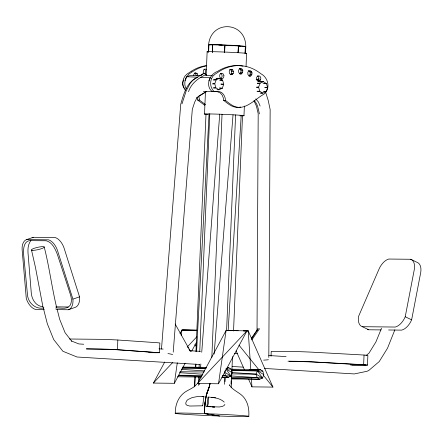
<?xml version="1.0" encoding="UTF-8"?>
<svg xmlns="http://www.w3.org/2000/svg" width="443" height="443" viewBox="0 0 443 443"><rect width="100%" height="100%" fill="white"/><g stroke="black" fill="none" stroke-linecap="round" stroke-linejoin="round"><path stroke-width="0.66" d="M257.029 330.533L258.191 113.569L256.408 106.021L253.989 100.882M268.812 357.462L270.141 109.521L268.22 100.467L265.75 92.587M208.758 51.875C204.334 17.127 252.056 18.999 245.106 53.282M193.746 75.62L193.785 74.396L194.46 73.499L195.867 72.973L197.218 73.671L197.921 75.266L196.127 75.249L195.424 73.649L194.521 73.189M231.024 384.159L231.135 380.698M117.838 340.008L156.241 342.644A15.405 0.377 2.4 0 1 159.851 343.07L159.447 352.733L117.434 349.671L117.838 340.008A15.35 0.377 2.4 0 0 100.567 339.332L69.457 339.006M204.522 114.117L205.436 92.227M206.183 74.441L207.13 51.864M194.477 386.916L194.914 376.556M195.297 367.574L195.441 364.124M195.967 351.687L206.001 114.039M208.625 51.864L208.919 44.953L209.578 44.66L232.066 45.291L245.394 46.377L244.973 53.271M198.331 385.36L198.68 377.071M199.084 367.402L199.2 364.639M199.754 351.509L209.777 113.868M212.369 52.379L212.69 44.782L218.194 44.754L245.394 46.377L244.137 46.432M211.832 357.385L222.037 114.211M224.618 52.723L224.933 45.125L224.363 52.717M224.352 384.297L224.64 377.392M226.6 330.412L235.598 114.87M238.196 52.695L238.484 45.784L237.935 52.684M231.185 387.653L231.789 373.144M231.85 371.766L232.481 356.565M233.544 331.004L242.515 115.462M243.977 115.651L244.375 106.071M246.042 66.4L246.585 53.404M271.027 356.266L271.232 351.437A15.405 0.377 2.4 0 1 272.794 351.365L297.231 351.62A15.411 0.377 2.4 0 1 314.059 352.279L364.046 355.037A15.35 0.377 2.4 0 1 367.873 355.469L367.469 365.132M351.919 365.065L365.746 365.209A15.35 0.377 2.4 0 0 363.642 364.7L364.046 355.037M204.577 408.258L204.35 412.954M204.871 404.991A14.564 3.029 -87.9 0 0 204.766 406.286L204.389 413.629L197.523 413.402A36.957 0.903 2.4 0 0 175.605 413.457A36.957 0.903 2.4 0 0 208.891 415.606L219.739 416.049L204.317 413.618L204.86 404.343M204.422 412.965L204.456 412.295M194.776 386.213L195.285 376.539M195.756 367.552L195.939 364.096M196.587 351.659L209.063 113.901M212.291 52.385L212.69 44.782L208.919 44.953M204.644 408.269L205.159 401.79M204.683 407.604L205.43 399.902A30.041 6.246 -87.9 0 1 205.923 396.989L206.504 394.613M225.066 381.589L225.315 377.447M228.162 330.544L241.208 115.346M199.278 384.696L199.383 383.317M199.643 379.867L199.854 377.104M200.579 367.441L200.845 363.991M201.731 352.257L219.722 114.144M161.49 349.018L180.733 104.249C183.646 94.198 186.653 82.132 197.201 77.503M173.213 352.179L192.306 109.355L194.71 102.067L196.731 98.213L199.627 95.483L206.333 91.529M214.141 354.035L233.035 114.748M224.883 404.453L223.981 405.633L222.048 406.513L219.302 406.979L206.925 406.585L208.144 397.022L215.575 397.808M175.278 413.219C175.123 405.157 178.208 396.795 185.036 392.105C188.912 389.414 193.973 388.024 196.803 384.037M202.678 405.727L203.924 396.657L203.47 396.457L197.761 396.513L192.268 397.526L187.921 399.569L186.708 400.782L185.883 402.582L185.8 404.016L186.248 404.708L187.212 405.395L189.776 406.037L202.744 405.799M204.932 404.354L205.43 399.902M206.516 65.891A54.173 42.672 -89.4 0 0 193.292 71.173L188.862 74.07L185.512 78.389C184.742 81.828 184.188 85.66 186.187 88.805M238.245 65.63A54.168 42.672 -89.4 0 0 217.502 71.428C209.545 74.147 205.009 85.726 212.197 91.596L219.667 91.673A9.613 7.57 -89.4 0 1 225.205 98.202L225.409 100.334C229.208 103.252 232.99 106.829 237.996 107.311M232.165 74.64L230.692 74.762L229.336 73.128L229.247 70.985L230.017 69.8L231.423 69.274L232.774 69.966L233.478 71.561L233.234 73.416L232.165 74.64L230.371 74.623L231.44 73.394L231.683 71.544L230.98 69.944L229.629 69.252M239.574 68.488L240.77 68.499L242.127 69.197L242.83 70.791L242.587 72.641L241.518 73.87L239.724 73.848L240.793 72.624L241.031 70.775L240.333 69.174L239.43 68.715M250.716 75.986L249.243 76.107L247.886 74.474L247.798 72.331L248.567 71.14L249.974 70.614L251.325 71.312L252.028 72.907L251.785 74.762L250.716 75.986L248.922 75.969L249.99 74.74L250.234 72.89L249.531 71.29L248.18 70.598M260.595 79.912L260.833 78.062L260.135 76.462L258.778 75.77L257.377 76.296L256.608 77.481L256.696 79.624L258.047 81.257L259.526 81.135L260.595 79.912L258.54 80.432L257.726 81.119L259.526 81.135M204.998 403.717L206.228 395.494L209.423 386.324M209.855 384.026L209.96 383.267L209.677 384.978L209.799 384.358M212.108 414.465L212.07 414.814L219.673 416.038L226.534 416.27A36.957 0.903 2.4 0 0 248.451 416.215A36.957 0.903 2.4 0 0 215.171 414.061L204.317 413.618M164.752 361.986L153.389 383.073L174.376 383.3L177.289 362.817M181.17 335.506L181.951 330.046L196.842 330.201M237.149 330.694L226.085 330.517L197.528 383.544L218.515 383.765L226.085 330.517L248.213 330.877L272.938 387.088L251.951 386.866L248.617 379.286M205.408 400.533L205.502 399.913M205.995 397L206.399 395.051M362.308 326.696L395.272 327.045A13.805 7.98 -64.3 0 0 405.229 316.756L414.316 269.444A13.86 8.013 -64.3 0 0 410.722 259.277L388.738 259.044A13.86 8.013 -64.3 0 0 379.036 269.067L358.62 316.263A13.805 7.98 -64.3 0 0 362.308 326.696L368.709 329.78L381.069 329.913M388.622 329.991L401.674 330.129A13.805 7.98 -64.3 0 0 411.63 319.84L420.717 272.528A13.86 8.013 -64.3 0 0 417.118 262.361L410.722 259.277M206.432 394.602L206.942 393.046M209.417 386.063L210.032 383.278L209.927 384.037A9.785 2.032 -87.9 0 1 209.805 384.69M209.556 385.814L209.279 386.562M206.543 394.187L209.279 386.817L206.294 395.505M258.54 80.432L258.945 78.987L258.662 76.899L257.483 75.853M203.974 396.817L202.074 396.513L203.924 396.657M181.979 103.872L186.187 90.881L190.102 83.467L192.655 80.454L195.402 78.35L204.134 73.195L206.133 74.463L206.72 75.598M209.207 386.805L206.981 392.681M394.868 329.813L387.514 348.198L379.258 361.543L368.77 370.475L367.003 371.289L354.306 373.931L264.632 368.454M183.624 80.011L182.35 83.411L183.496 87.537L184.537 88.157M227.253 367.574L228.627 367.59L231.274 369.18L232.254 372.69L230.986 376.057L228.217 377.32L225.57 375.73L224.59 372.22L225.437 369.971M231.672 378.272L259.764 379.247L257.117 377.652L256.137 374.147L257.405 370.774L260.174 369.517L262.821 371.107L263.801 374.612L262.533 377.984L259.764 379.247L231.634 378.948M206.925 406.585L207.468 406.491M381.534 328.235L375.891 341.99L369.047 353.065L365.979 355.674M208.891 80.886L210.32 77.758L200.673 77.337M188.519 91.707C191.188 83.306 198.458 78.023 206.133 74.463M185.085 80.632L186.896 76.733L189.122 75.836L191.653 75.354L201.288 75.46M180.002 333.662L181.951 330.046L195.086 330.262M174.376 383.3L185.085 363.41M191.575 351.36L196.443 342.323M218.515 383.765L247.072 330.738L243.65 330.722M211.521 78.666L212.878 76.24L214.866 74.346L219.291 71.445A54.173 42.672 -89.4 0 1 243.451 65.974A53.243 41.941 -89.4 0 1 260.883 73.754C268.292 77.459 270.784 88.7 264 94.137C255.196 98.955 247.338 108.967 236.202 107.289C231.196 106.807 227.409 103.23 223.615 100.317L223.41 98.185L222.214 95.212L220.293 92.947L217.38 91.701L203.354 91.502M251.535 339.05L258.18 328.734M251.414 338.236L258.025 328.656M251.79 339.942L259.57 328.673M30.91 240.51C28.175 243.849 27.782 248.429 27.987 252.576L31.287 293.056C31.752 299.291 35.949 306.246 42.744 306.656M204.721 73.937L205.436 73.117L205.679 71.268L204.976 69.673L204.073 69.208M153.389 383.073L172.737 362.457M187.361 346.863L196.803 336.807M197.528 383.544L247.072 330.738M196.349 97.92L206.305 91.762M204.134 73.195L200.103 75.792M191.492 71.146L187.062 74.053L185.08 75.941L183.718 78.372A10.267 8.085 -89.4 0 0 183.446 86.845L184.648 89.397L185.767 90.643M220.525 78.417L221.605 77.879L222.159 76.163L221.755 74.38L220.57 73.333M216.943 89.73L219.014 89.752L222.27 88.268L223.759 84.303L222.607 80.177L219.49 78.306L216.732 78.278M226.412 368.598L228.627 367.59L227.253 367.612M256.575 79.95L258.945 78.987L256.165 79.458M240.77 68.499L239.37 69.025L238.6 70.215L238.688 72.359L240.045 73.987L241.518 73.87M44.311 309.491L35.379 309.397A13.811 8.19 70.9 0 1 26.303 298.632L22.15 249.941A13.86 8.218 70.9 0 1 26.602 239.597L33.231 237.304L55.209 237.537A13.86 8.218 70.9 0 1 64.058 248.025L79.541 296.838A13.811 8.184 70.9 0 1 74.972 307.459L68.344 309.746L55.984 309.613M68.344 309.746A13.811 8.184 70.9 0 0 72.918 299.13L79.541 296.838M239.021 107.328L240.71 107.023M212.706 83.998L214.744 83.755L216.234 79.79L219.49 78.306L216.062 78.417M256.575 87.387L258.612 87.144L260.102 83.179L263.358 81.695L266.476 83.566L267.622 87.692L266.138 91.657L262.876 93.135L260.124 93.108M213.526 80.078L216.234 79.79L213.476 79.762M257.389 83.467L260.102 83.179L257.344 83.146M213.853 87.985L215.896 87.88L219.014 89.752M257.721 91.374L259.764 91.269L262.876 93.135L260.844 93.008M259.93 81.805L263.358 81.695L260.6 81.667M159.447 352.733L148.865 352.683M249.176 369.683L260.174 369.517L232.043 369.218M181.951 330.046L196.775 330.24M226.085 330.517L238.173 330.7M86.479 348.946L113.552 349.527L157.176 352.639L155.1 352.733M289.379 361.278L311.866 361.925L365.802 365.038L350.463 364.988M230.244 45.701L233.677 45.734M240.333 69.174L242.127 69.197M230.98 69.944L232.774 69.966M241.031 70.775L242.83 70.791M249.531 71.29L251.325 71.312M231.683 71.544L233.478 71.561M240.793 72.624L242.587 72.641M250.234 72.89L252.028 72.907M194.671 72.962L195.867 72.973M231.44 73.394L233.234 73.416M195.424 73.649L197.218 73.671M249.99 74.74L251.785 74.762M205.414 75.504L212.297 75.576M219.85 80.15L222.607 80.177L219.878 80.006M264.405 83.544L266.476 83.566L263.059 83.35M212.679 83.733L214.744 83.755L215.896 87.88L213.138 87.852M221.002 84.275L223.759 84.303L221.018 83.937M256.547 87.121L258.612 87.144L259.764 91.269L257.006 91.236M264.87 87.664L267.622 87.692L264.886 87.326M219.512 88.24L222.27 88.268L219.578 87.897M263.38 91.629L266.138 91.657L264.122 91.374M197.401 97.909L197.606 100.04L199.4 100.057L205.541 104.642M223.615 100.317L225.409 100.334M26.602 239.597L48.586 239.829A13.86 8.218 70.9 0 1 57.429 250.312L72.918 299.13M183.092 330.185L189.859 330.256M227.226 330.655L231.285 330.7M243.473 330.827L248.213 330.877L250.81 369.794M86.335 348.851L100.162 348.995A15.35 0.377 2.4 0 1 117.434 349.671M288 361.195L296.827 361.289A15.411 0.377 2.4 0 1 313.655 361.942L363.642 364.7M182.654 367.103L206.671 367.358M181.946 368.382L205.962 368.637M231.329 370.498L262.821 371.107M179.991 371.749L204.007 372.004M231.434 373.886L256.137 374.147L262.533 377.984L231.611 375.974M178.224 375.227L202.241 375.481M222.823 375.697L230.986 376.057L226.251 369.407M177.444 376.783L201.46 377.037M222.043 377.253L228.217 377.32L222.054 377.104M231.728 377.386L257.117 377.652M55.857 306.827L68.283 306.988M43.912 307.902C35.374 309.773 27.82 302.602 27.438 294.296L23.579 254C23.368 249.365 23.568 241.861 29.188 240.643L46.15 240.765C52.296 242.177 55.22 248.966 57.335 254.293L70.503 294.816C71.539 298.205 71.987 302.087 70.144 305.288C66.899 310.011 60.342 307.536 55.646 308.051M243.373 330.799L248.213 330.877M182.649 367.457L205.967 368.211M232.027 369.955L257.405 370.774L263.801 374.612M178.202 375.586L201.499 376.395M218.798 45.02L222.192 45.153M230.338 45.468L233.732 45.601M186.896 76.733L197.921 77.215M83.71 344.239L78.876 343.94L71.367 340.966M158.993 348.835L163.14 349.084M190.075 350.729L200.435 351.365M234.275 353.431L237.73 353.641M268.807 355.535L286.078 356.593M199.793 364.495L77.004 357.003L62.895 351.266L53.686 339.515L47.318 323.744L42.689 305.576L35.468 267.445L31.508 250.073M232.21 366.477L243.246 367.147M225.858 368.847L231.274 369.18M232.082 372.557L256.137 374.147M181.287 369.362L204.66 370.907M179.387 372.69L202.822 374.23M222.812 375.548L225.57 375.73M206.892 406.519L210.569 406.79M211.776 406.835L214.617 407.111L212.208 406.857M215.835 415.423L217.059 415.551M211.466 397.244C215.974 397.925 220.83 398.722 224.202 402.111M207.075 413.978L208.221 414.222M207.008 413.967L208.155 414.211M239.109 45.939L240.366 46.244M405.229 316.756L411.63 319.84M206.997 406.397L207.54 406.425L208.326 403.374L208.182 397.205M226.439 369.196L232.254 372.69M224.59 372.22L230.986 376.057M204.755 105.301L197.606 100.04M206.698 69.795L205.912 69.097L204.439 69.213L203.481 70.16L203.199 72.27L203.968 73.754M255.772 98.911L258.424 101.979L260.113 106.06M254.138 100.567C257.82 103.939 258.286 109.31 259.404 113.901M214.312 91.767L212.446 89.691L211.245 87.144A10.267 8.085 -89.4 0 1 211.521 78.666M238.982 345.163L259.005 369.888M263.363 375.265L272.938 387.088M194.842 344.698L196.587 346.847M71.766 341.271L65.099 332.754L59.689 319.359L57.202 309.607M257.405 370.774L262.533 377.984M229.651 385.244L229.374 384.823C232.774 390.715 240.178 392.448 244.198 397.831C248.213 403.18 249.282 409.913 248.783 416.448M187.234 346.282L188.297 348.048M189.006 349.228L190.064 350.994M175.162 324.021L190.534 351.526M236.119 350.867L244.453 369.811M198.481 96.142L199.2 97.925L199.4 100.057M56.704 307.652C51.803 287.562 49.367 266.941 44.184 246.901M251.408 378.671L251.951 386.866M211.987 414.687L211.987 414.454M239.613 65.719A54.168 42.672 -89.4 0 1 241.656 65.957A53.243 41.941 -89.4 0 1 243.008 66.19M207.972 114.477A19.891 0.487 2.4 0 1 222.17 114.311A19.891 0.487 2.4 0 1 242.542 115.839M241.352 115.844A19.891 0.487 2.4 0 1 239.896 115.839M208.686 52.069A19.891 0.487 2.4 0 1 225.415 52.086A19.891 0.487 2.4 0 1 246.003 53.564M268.419 359.71A6.052 0.299 -3 0 1 263.668 360.142M167.947 353.575A6.052 0.593 7.8 0 1 172.637 354.583M368.709 329.78A13.805 7.98 -64.3 0 1 367.502 329.193M32.101 237.847A13.86 8.218 70.9 0 1 33.231 237.304M205.541 400.029A30.046 6.185 -87.8 0 1 206.023 397.133M191.498 71.157A54.173 42.672 -89.4 0 1 206.77 65.564M223.925 75.543L223.682 77.392L222.613 78.621L221.14 78.738L219.789 77.11L219.695 74.967L220.464 73.776L221.871 73.25L223.222 73.948L223.925 75.543M32.865 250.345A6.579 1.174 -12.8 0 0 43.84 247.593A6.579 1.174 -12.8 0 0 36.83 247.521A6.579 1.174 -12.8 0 0 32.865 250.345"/></g></svg>
